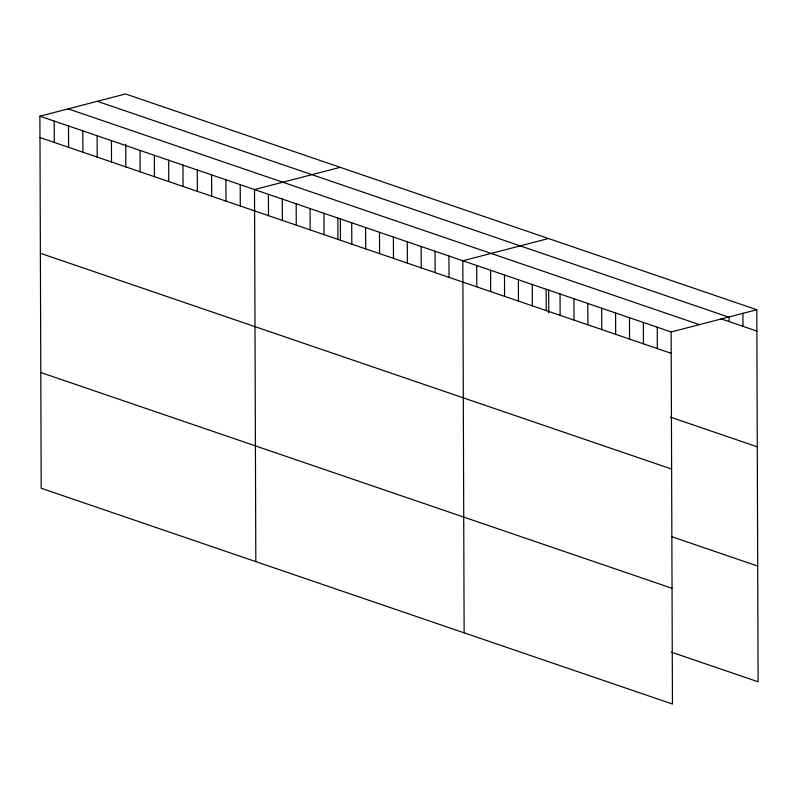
<?xml version="1.0" encoding="UTF-8"?>
<svg xmlns="http://www.w3.org/2000/svg" width="798" height="798" viewBox="0 0 798 798"><rect width="100%" height="100%" fill="white"/><g stroke="black" fill="none" stroke-linecap="round" stroke-linejoin="round"><path stroke-width="1.2" d="M39.9 116.199L671.138 331.968L672.445 704.035L41.197 488.256L39.9 116.199L125.555 93.965L756.803 309.744L758.1 681.801L671.308 652.136M340.177 167.331L254.522 189.555L255.819 561.622M548.495 238.532L462.83 260.766L464.127 632.824M671.138 331.968L756.803 309.744M97.296 101.306L728.534 317.075M721.003 318.821L756.873 331.08M68.169 108.857L699.407 324.636M39.97 137.535L671.218 353.315M670.48 417.154L757.282 446.82M40.379 253.275L671.617 469.054M672.056 536.795L757.691 566.061M40.798 372.516L672.036 588.296M742.938 313.295L742.988 326.332M729.083 316.846L729.103 321.584M657.253 327.22L657.333 348.566M643.368 322.482L643.437 343.818M629.482 317.734L629.552 339.07M615.587 312.986L615.667 334.322M601.702 308.237L601.782 329.574M587.817 303.489L587.897 324.826M573.932 298.741L574.001 320.078M560.046 293.993L560.116 315.34M548.675 290.013L548.755 312.926M546.151 289.245L546.231 310.592M532.266 284.497L532.346 305.843M518.381 279.749L518.451 301.095M504.496 275.011L504.565 296.347M490.61 270.263L490.68 291.599M476.715 265.515L476.795 286.851M448.945 256.018L449.015 277.355M435.06 251.27L435.129 272.617M421.174 246.522L421.244 267.869M407.279 241.774L407.359 263.121M393.394 237.026L393.474 258.372M379.509 232.288L379.579 253.624M365.624 227.54L365.693 248.876M351.728 222.792L351.808 244.128M340.357 218.812L340.437 240.507M337.843 218.044L337.923 239.38M323.958 213.295L324.038 234.632M310.073 208.547L310.143 229.884M296.188 203.799L296.257 225.146M282.293 199.051L282.372 220.398M268.407 194.303L268.487 215.65M240.218 184.667L240.288 206.014M225.904 179.779L225.984 201.116M211.6 174.882L211.669 196.228M197.286 169.994L197.365 191.34M182.981 165.106L183.051 186.443M168.677 160.218L168.747 181.555M154.363 155.321L154.443 176.667M140.059 150.433L140.129 171.769M125.735 144.239L125.815 167.151M111.441 140.648L111.511 161.994M97.137 135.76L97.206 157.096M82.822 130.872L82.902 152.209M68.518 125.974L68.588 147.321M54.204 121.087L54.284 142.423"/></g></svg>
